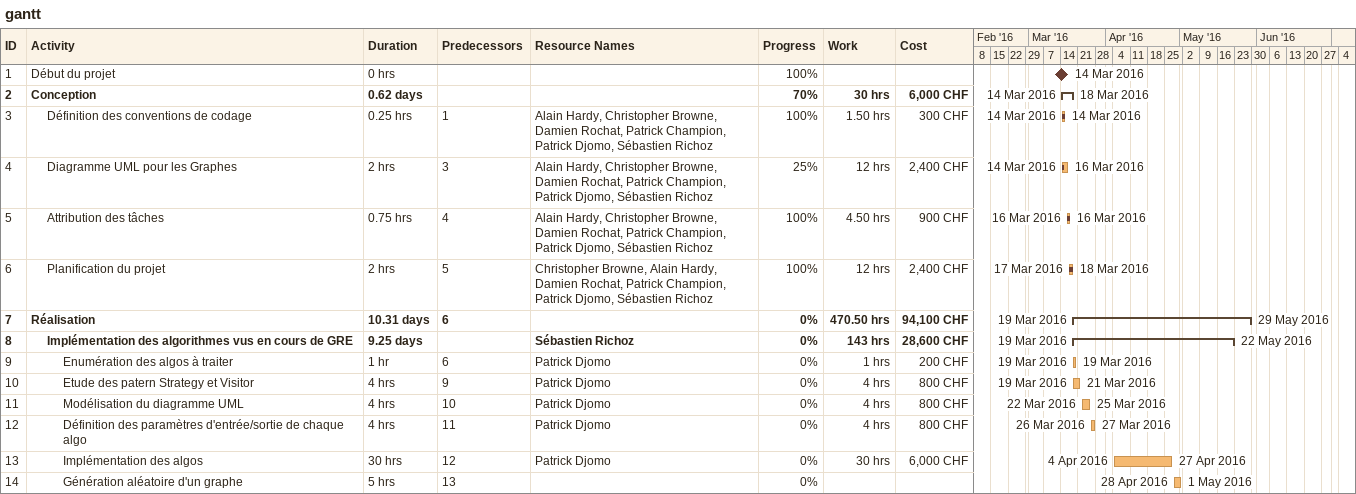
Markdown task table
gantt

| ID | Level | Task | Duration | Start | Finish | Predecessors | Resources | % complete | Work (h) | Cost (CHF) |
|---|---|---|---|---|---|---|---|---|---|---|
| 1 | 1 | Début du projet | 0h | 2016-03-14 | 2016-03-14 |  |  | 100 |  |  |
| 2 | 1 | **Conception** | 0.62d | 2016-03-14 | 2016-03-18 |  |  | 70 | 30 | 6000 |
| 3 | 2 | Définition des conventions de codage | 0.25h | 2016-03-14 | 2016-03-14 | 1 | Alain Hardy, Christopher Browne, Damien Rochat, Patrick Champion, Patrick Djomo, Sébastien Richoz | 100 | 1.50 | 300 |
| 4 | 2 | Diagramme UML pour les Graphes | 2h | 2016-03-14 | 2016-03-16 | 3 | Alain Hardy, Christopher Browne, Damien Rochat, Patrick Champion, Patrick Djomo, Sébastien Richoz | 25 | 12 | 2400 |
| 5 | 2 | Attribution des tâches | 0.75h | 2016-03-16 | 2016-03-16 | 4 | Alain Hardy, Christopher Browne, Damien Rochat, Patrick Champion, Patrick Djomo, Sébastien Richoz | 100 | 4.50 | 900 |
| 6 | 2 | Planification du projet | 2h | 2016-03-17 | 2016-03-18 | 5 | Christopher Browne, Alain Hardy, Damien Rochat, Patrick Champion, Patrick Djomo, Sébastien Richoz | 100 | 12 | 2400 |
| 7 | 1 | **Réalisation** | 10.31d | 2016-03-19 | 2016-05-29 | 6 |  | 0 | 470.50 | 94100 |
| 8 | 2 | **Implémentation des algorithmes vus en cours de GRE** | 9.25d | 2016-03-19 | 2016-05-22 |  | Sébastien Richoz | 0 | 143 | 28600 |
| 9 | 3 | Enumération des algos à traiter | 1h | 2016-03-19 | 2016-03-19 | 6 | Patrick Djomo | 0 | 1 | 200 |
| 10 | 3 | Etude des patern Strategy et Visitor | 4h | 2016-03-19 | 2016-03-21 | 9 | Patrick Djomo | 0 | 4 | 800 |
| 11 | 3 | Modélisation du diagramme UML | 4h | 2016-03-22 | 2016-03-25 | 10 | Patrick Djomo | 0 | 4 | 800 |
| 12 | 3 | Définition des paramètres d'entrée/sortie de chaque algo | 4h | 2016-03-26 | 2016-03-27 | 11 | Patrick Djomo | 0 | 4 | 800 |
| 13 | 3 | Implémentation des algos | 30h | 2016-04-04 | 2016-04-27 | 12 | Patrick Djomo | 0 | 30 | 6000 |
| 14 | 3 | Génération aléatoire d'un graphe | 5h | 2016-04-28 | 2016-05-01 | 13 |  | 0 |  |  |
